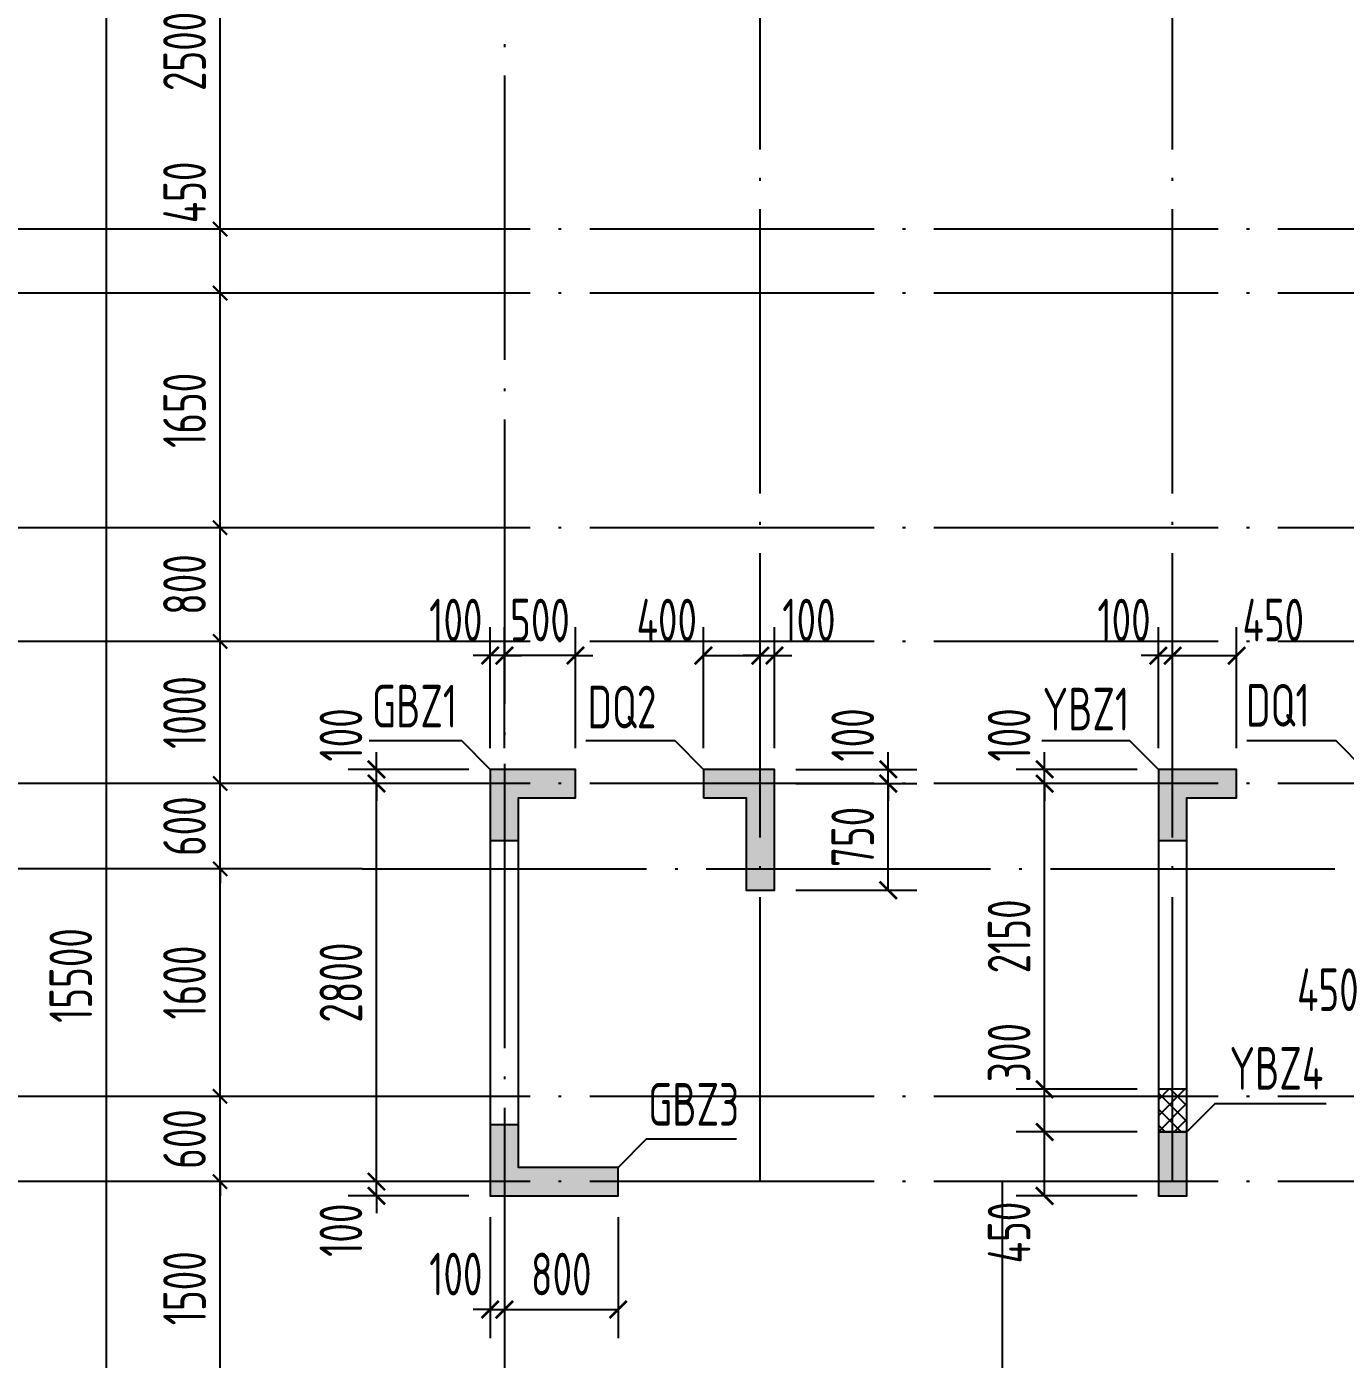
# Model space of a CAD drawing. Extents: x -461650 to 361314, y 245336 to 769729.
# Drawn here: x -128391 to -119115, y 644683 to 654057 of the extents above; entities that cross this region are included whole.
import ezdxf
from ezdxf.enums import TextEntityAlignment as Align

# ---------------------------------------------------------------- set-up
doc = ezdxf.new("R2010")
doc.units = 0
doc.header["$LTSCALE"] = 1000
doc.linetypes.add('DOTE', pattern=[2.42, 2, -0.2, 0.02, -0.2])
doc.layers.get('0').update_dxf_attribs({"linetype": 'CONTINUOUS'})
doc.layers.get('DEFPOINTS').update_dxf_attribs({"linetype": 'CONTINUOUS'})
for name, color, linetype in [('0z-约束构件', 1, 'CONTINUOUS'), ('A-AXIS', 1, 'CONTINUOUS'), ('A-DOTE', 10, 'DOTE'), ('S-Q墙实线', 6, 'CONTINUOUS'), ('S-Q墙标注', 3, 'CONTINUOUS'), ('S-X详图填充', 252, 'CONTINUOUS'), ('S-X详图实线', 4, 'CONTINUOUS'), ('S-Y一般标注', 3, 'CONTINUOUS'), ('S-Z柱编号', 6, 'CONTINUOUS')]:
    doc.layers.add(name, color=color, linetype=linetype)
doc.layers.add('配箍校核', color=34, linetype='CONTINUOUS', plot=False)
doc.styles.add('TSSD_DIMENSION', font='Tssdeng.shx', dxfattribs={"width": 0.7, "bigfont": 'tssdchn.shx'})
doc.styles.add('TSSD_REIN', font='tssdeng.shx', dxfattribs={"width": 0.7, "height": 300, "bigfont": 'tssdchn.shx'})
doc.styles.add('结构文字', font='zstxt.shx', dxfattribs={"width": 0.7, "bigfont": 'zshz.shx'})
doc.dimstyles.new('STRUCK', dxfattribs={"dimtxt": 400, "dimasz": 121, "dimexe": 200, "dimexo": 150, "dimgap": 115, "dimtad": 1, "dimdec": 0, "dimdsep": 46, "dimtxsty": '结构文字', "dimblk": 'ARCHTICK', "dimcen": 400, "dimclrd": 3, "dimclre": 3, "dimclrt": 7, "dimadec": 0, "dimazin": 0, "dimtfac": 1, "dimtdec": 0, "dimtix": 1, "dimtmove": 2, "dimatfit": 3, "dimldrblk": '_DIMX', "dimfxl": 0, "dimtolj": 1, "dimtzin": 0, "dimarcsym": 0})
doc.dimstyles.new('TSSD_100_100', dxfattribs={"dimtxt": 300, "dimasz": 100, "dimexe": 100, "dimexo": 250, "dimgap": 100, "dimtad": 1, "dimdec": 0, "dimzin": 0, "dimdsep": 46, "dimtxsty": 'TSSD_DIMENSION', "dimblk": 'ARCHTICK', "dimcen": 0, "dimdle": 100, "dimclrt": 7, "dimadec": 0, "dimazin": 0, "dimtfac": 1, "dimtdec": 0, "dimtix": 1, "dimtmove": 2, "dimatfit": 3, "dimldrblk": 'ARCHTICK', "dimfxl": 0, "dimtolj": 1, "dimtzin": 0, "dimarcsym": 0})

# ---------------------------------------------------------------- blocks, each defined once
blk = doc.blocks.new('_ArchTick')
at = {"color": 0, "linetype": 'ByBlock', "const_width": 0.15}
blk.add_lwpolyline([(-0.5, -0.5), (0.5, 0.5)], dxfattribs=at)
blk = doc.blocks.new('*D1645')
at = {"layer": 'DEFPOINTS', "color": 0}
for p in [(2600, 10900), (3600, 10900), (3600, 9400)]:
    blk.add_point(p, dxfattribs=at)
at = {"layer": 'S-Y一般标注', "color": 0, "lineweight": -2}
for p, q in [((2600, 9300), (2600, 11000)), ((3350, 10900), (2500, 10900)), ((3350, 9400), (2500, 9400))]:
    blk.add_line(p, q, dxfattribs=at)
at = {"layer": 'S-Y一般标注', "color": 0, "lineweight": -2, "xscale": 100, "yscale": 100, "zscale": 100}
for p, rotation in [((2600, 10900), 90), ((2600, 9400), 270)]:
    blk.add_blockref('_ArchTick', p, dxfattribs=dict(at, rotation=rotation))
at = {"layer": 'S-Y一般标注', "color": 7, "insert": (2350, 10150), "char_height": 300, "attachment_point": 5, "rotation": 90, "style": 'TSSD_DIMENSION'}
blk.add_mtext('\\A1;1500', dxfattribs=at)
blk = doc.blocks.new('*D1646')
at = {"layer": 'DEFPOINTS', "color": 0}
for p in [(2600, 11500), (3600, 11500), (3600, 10900)]:
    blk.add_point(p, dxfattribs=at)
at = {"layer": 'S-Y一般标注', "color": 0, "lineweight": -2}
for p, q in [((2600, 11500), (2600, 11600)), ((3350, 11500), (2500, 11500)), ((2600, 10900), (2600, 11500)), ((3350, 10900), (2500, 10900)), ((2600, 10900), (2600, 10800))]:
    blk.add_line(p, q, dxfattribs=at)
at = {"layer": 'S-Y一般标注', "color": 0, "lineweight": -2, "xscale": 100, "yscale": 100, "zscale": 100}
for p, rotation in [((2600, 11500), 270), ((2600, 10900), 90)]:
    blk.add_blockref('_ArchTick', p, dxfattribs=dict(at, rotation=rotation))
at = {"layer": 'S-Y一般标注', "color": 7, "insert": (2350, 11200), "char_height": 300, "attachment_point": 5, "rotation": 90, "style": 'TSSD_DIMENSION'}
blk.add_mtext('\\A1;600', dxfattribs=at)
blk = doc.blocks.new('*D1647')
at = {"layer": 'DEFPOINTS', "color": 0}
for p in [(2600, 13100.3), (3600, 13100.3), (3600, 11500)]:
    blk.add_point(p, dxfattribs=at)
at = {"layer": 'S-Y一般标注', "color": 0, "lineweight": -2}
for p, q in [((2600, 11400), (2600, 13200.3)), ((3350, 13100.3), (2500, 13100.3)), ((3350, 11500), (2500, 11500))]:
    blk.add_line(p, q, dxfattribs=at)
at = {"layer": 'S-Y一般标注', "color": 0, "lineweight": -2, "xscale": 100, "yscale": 100, "zscale": 100}
for p, rotation in [((2600, 13100.3), 90), ((2600, 11500), 270)]:
    blk.add_blockref('_ArchTick', p, dxfattribs=dict(at, rotation=rotation))
at = {"layer": 'S-Y一般标注', "color": 7, "insert": (2350, 12300.2), "char_height": 300, "attachment_point": 5, "rotation": 90, "style": 'TSSD_DIMENSION'}
blk.add_mtext('\\A1;1600', dxfattribs=at)
blk = doc.blocks.new('*D1648')
at = {"layer": 'DEFPOINTS', "color": 0}
for p in [(2600, 13700), (3600, 13700), (3600, 13100.3)]:
    blk.add_point(p, dxfattribs=at)
at = {"layer": 'S-Y一般标注', "color": 0, "lineweight": -2}
for p, q in [((2600, 13700), (2600, 13800)), ((3350, 13700), (2500, 13700)), ((2600, 13100.3), (2600, 13700)), ((3350, 13100.3), (2500, 13100.3)), ((2600, 13100.3), (2600, 13000.3))]:
    blk.add_line(p, q, dxfattribs=at)
at = {"layer": 'S-Y一般标注', "color": 0, "lineweight": -2, "xscale": 100, "yscale": 100, "zscale": 100}
for p, rotation in [((2600, 13700), 270), ((2600, 13100.3), 90)]:
    blk.add_blockref('_ArchTick', p, dxfattribs=dict(at, rotation=rotation))
at = {"layer": 'S-Y一般标注', "color": 7, "insert": (2350, 13400.2), "char_height": 300, "attachment_point": 5, "rotation": 90, "style": 'TSSD_DIMENSION'}
blk.add_mtext('\\A1;600', dxfattribs=at)
blk = doc.blocks.new('*D1649')
at = {"layer": 'DEFPOINTS', "color": 0}
for p in [(2600, 14700), (3600, 14700), (3600, 13700)]:
    blk.add_point(p, dxfattribs=at)
at = {"layer": 'S-Y一般标注', "color": 0, "lineweight": -2}
for p, q in [((2600, 13600), (2600, 14800)), ((3350, 14700), (2500, 14700)), ((3350, 13700), (2500, 13700))]:
    blk.add_line(p, q, dxfattribs=at)
at = {"layer": 'S-Y一般标注', "color": 0, "lineweight": -2, "xscale": 100, "yscale": 100, "zscale": 100}
for p, rotation in [((2600, 14700), 90), ((2600, 13700), 270)]:
    blk.add_blockref('_ArchTick', p, dxfattribs=dict(at, rotation=rotation))
at = {"layer": 'S-Y一般标注', "color": 7, "insert": (2350, 14200), "char_height": 300, "attachment_point": 5, "rotation": 90, "style": 'TSSD_DIMENSION'}
blk.add_mtext('\\A1;1000', dxfattribs=at)
blk = doc.blocks.new('*D1650')
at = {"layer": 'DEFPOINTS', "color": 0}
for p in [(1800, 20100), (3600, 20100), (3600, 4600)]:
    blk.add_point(p, dxfattribs=at)
at = {"layer": 'S-Y一般标注', "color": 0, "lineweight": -2}
for p, q in [((1800, 4500), (1800, 20200)), ((3350, 20100), (1700, 20100)), ((3350, 4600), (1700, 4600))]:
    blk.add_line(p, q, dxfattribs=at)
at = {"layer": 'S-Y一般标注', "color": 0, "lineweight": -2, "xscale": 100, "yscale": 100, "zscale": 100}
for p, rotation in [((1800, 20100), 90), ((1800, 4600), 270)]:
    blk.add_blockref('_ArchTick', p, dxfattribs=dict(at, rotation=rotation))
at = {"layer": 'S-Y一般标注', "color": 7, "insert": (1550, 12350), "char_height": 300, "attachment_point": 5, "rotation": 90, "style": 'TSSD_DIMENSION'}
blk.add_mtext('\\A1;15500', dxfattribs=at)
blk = doc.blocks.new('*D1651')
at = {"layer": 'DEFPOINTS', "color": 0}
for p in [(2600, 15500), (3600, 15500), (3600, 14700)]:
    blk.add_point(p, dxfattribs=at)
at = {"layer": 'S-Y一般标注', "color": 0, "lineweight": -2}
for p, q in [((2600, 14600), (2600, 15600)), ((3350, 15500), (2500, 15500)), ((3350, 14700), (2500, 14700))]:
    blk.add_line(p, q, dxfattribs=at)
at = {"layer": 'S-Y一般标注', "color": 0, "lineweight": -2, "xscale": 100, "yscale": 100, "zscale": 100}
for p, rotation in [((2600, 15500), 90), ((2600, 14700), 270)]:
    blk.add_blockref('_ArchTick', p, dxfattribs=dict(at, rotation=rotation))
at = {"layer": 'S-Y一般标注', "color": 7, "insert": (2350, 15100), "char_height": 300, "attachment_point": 5, "rotation": 90, "style": 'TSSD_DIMENSION'}
blk.add_mtext('\\A1;800', dxfattribs=at)
blk = doc.blocks.new('*D1652')
at = {"layer": 'DEFPOINTS', "color": 0}
for p in [(2600, 17600), (3600, 17600), (3600, 17150)]:
    blk.add_point(p, dxfattribs=at)
at = {"layer": 'S-Y一般标注', "color": 0, "lineweight": -2}
for p, q in [((2600, 17050), (2600, 17700)), ((3350, 17600), (2500, 17600)), ((3350, 17150), (2500, 17150))]:
    blk.add_line(p, q, dxfattribs=at)
at = {"layer": 'S-Y一般标注', "color": 0, "lineweight": -2, "xscale": 100, "yscale": 100, "zscale": 100}
for p, rotation in [((2600, 17600), 90), ((2600, 17150), 270)]:
    blk.add_blockref('_ArchTick', p, dxfattribs=dict(at, rotation=rotation))
at = {"layer": 'S-Y一般标注', "color": 7, "insert": (2350, 17858.1), "char_height": 300, "attachment_point": 5, "rotation": 90, "style": 'TSSD_DIMENSION'}
blk.add_mtext('\\A1;450', dxfattribs=at)
blk = doc.blocks.new('*D1653')
at = {"layer": 'DEFPOINTS', "color": 0}
for p in [(2600, 20100), (3600, 20100), (3600, 17600)]:
    blk.add_point(p, dxfattribs=at)
at = {"layer": 'S-Y一般标注', "color": 0, "lineweight": -2}
for p, q in [((2600, 17500), (2600, 20200)), ((3350, 20100), (2500, 20100)), ((3350, 17600), (2500, 17600))]:
    blk.add_line(p, q, dxfattribs=at)
at = {"layer": 'S-Y一般标注', "color": 0, "lineweight": -2, "xscale": 100, "yscale": 100, "zscale": 100}
for p, rotation in [((2600, 20100), 90), ((2600, 17600), 270)]:
    blk.add_blockref('_ArchTick', p, dxfattribs=dict(at, rotation=rotation))
at = {"layer": 'S-Y一般标注', "color": 7, "insert": (2350, 18850), "char_height": 300, "attachment_point": 5, "rotation": 90, "style": 'TSSD_DIMENSION'}
blk.add_mtext('\\A1;2500', dxfattribs=at)
blk = doc.blocks.new('*D1690')
at = {"layer": 'DEFPOINTS', "color": 0}
for p in [(2600, 17150), (3600, 17150), (3600, 15500)]:
    blk.add_point(p, dxfattribs=at)
at = {"layer": 'S-Y一般标注', "color": 0, "lineweight": -2}
for p, q in [((2600, 15400), (2600, 17250)), ((3350, 17150), (2500, 17150)), ((3350, 15500), (2500, 15500))]:
    blk.add_line(p, q, dxfattribs=at)
at = {"layer": 'S-Y一般标注', "color": 0, "lineweight": -2, "xscale": 100, "yscale": 100, "zscale": 100}
for p, rotation in [((2600, 17150), 90), ((2600, 15500), 270)]:
    blk.add_blockref('_ArchTick', p, dxfattribs=dict(at, rotation=rotation))
at = {"layer": 'S-Y一般标注', "color": 7, "insert": (2350, 16325), "char_height": 300, "attachment_point": 5, "rotation": 90, "style": 'TSSD_DIMENSION'}
blk.add_mtext('\\A1;1650', dxfattribs=at)
blk = doc.blocks.new('*D2804')
at = {"layer": 'DEFPOINTS', "color": 0}
for p in [(-125930.2, 645933.4), (-125130.2, 645933.4), (-125130.2, 645833.4)]:
    blk.add_point(p, dxfattribs=at)
at = {"layer": 'S-Q墙标注', "color": 3, "lineweight": -2}
for p, q in [((-125930.2, 645933.4), (-125930.2, 646054.4)), ((-125280.2, 645933.4), (-126130.2, 645933.4)), ((-125930.2, 645833.4), (-125930.2, 645933.4)), ((-125280.2, 645833.4), (-126130.2, 645833.4)), ((-125930.2, 645833.4), (-125930.2, 645712.4))]:
    blk.add_line(p, q, dxfattribs=at)
at = {"layer": 'S-Q墙标注', "color": 3, "lineweight": -2, "xscale": 121, "yscale": 121, "zscale": 121}
for p, rotation in [((-125930.2, 645933.4), 270), ((-125930.2, 645833.4), 90)]:
    blk.add_blockref('_ArchTick', p, dxfattribs=dict(at, rotation=rotation))
at = {"layer": 'S-Q墙标注', "color": 7, "insert": (-126180.2, 645591.5), "char_height": 300, "attachment_point": 5, "rotation": 90, "style": 'TSSD_REIN'}
blk.add_mtext('\\A1;100', dxfattribs=at)
blk = doc.blocks.new('_DIMX')
blk.add_line((-150, 0), (150, 0))
at = {"const_width": 50}
blk.add_lwpolyline([(-70, -70), (70, 70)], dxfattribs=at)
blk = doc.blocks.new('*D2805')
at = {"layer": 'DEFPOINTS', "color": 0}
for p in [(-125930.2, 648733.4), (-125130.2, 648733.4), (-125130.2, 645933.4)]:
    blk.add_point(p, dxfattribs=at)
at = {"layer": 'S-Q墙标注', "color": 3, "lineweight": -2}
for p, q in [((-125280.2, 648733.4), (-126130.2, 648733.4)), ((-125930.2, 645933.4), (-125930.2, 648733.4)), ((-125280.2, 645933.4), (-126130.2, 645933.4))]:
    blk.add_line(p, q, dxfattribs=at)
at = {"layer": 'S-Q墙标注', "color": 3, "lineweight": -2, "xscale": 121, "yscale": 121, "zscale": 121}
for p, rotation in [((-125930.2, 648733.4), 90), ((-125930.2, 645933.4), 270)]:
    blk.add_blockref('_ArchTick', p, dxfattribs=dict(at, rotation=rotation))
at = {"layer": 'S-Q墙标注', "color": 7, "insert": (-126180.2, 647333.4), "char_height": 300, "attachment_point": 5, "rotation": 90, "style": 'TSSD_REIN'}
blk.add_mtext('\\A1;2800', dxfattribs=at)
blk = doc.blocks.new('*D2806')
at = {"layer": 'DEFPOINTS', "color": 0}
for p in [(-125930.2, 648833.4), (-125130.2, 648833.4), (-125130.2, 648733.4)]:
    blk.add_point(p, dxfattribs=at)
at = {"layer": 'S-Q墙标注', "color": 3, "lineweight": -2}
for p, q in [((-125930.2, 648833.4), (-125930.2, 648954.4)), ((-125280.2, 648833.4), (-126130.2, 648833.4)), ((-125930.2, 648733.4), (-125930.2, 648833.4)), ((-125280.2, 648733.4), (-126130.2, 648733.4)), ((-125930.2, 648733.4), (-125930.2, 648612.4))]:
    blk.add_line(p, q, dxfattribs=at)
at = {"layer": 'S-Q墙标注', "color": 3, "lineweight": -2, "xscale": 121, "yscale": 121, "zscale": 121}
for p, rotation in [((-125930.2, 648833.4), 270), ((-125930.2, 648733.4), 90)]:
    blk.add_blockref('_ArchTick', p, dxfattribs=dict(at, rotation=rotation))
at = {"layer": 'S-Q墙标注', "color": 7, "insert": (-126180.2, 649075.3), "char_height": 300, "attachment_point": 5, "rotation": 90, "style": 'TSSD_REIN'}
blk.add_mtext('\\A1;100', dxfattribs=at)
blk = doc.blocks.new('*D2807')
at = {"layer": 'DEFPOINTS', "color": 0}
for p in [(-125130.2, 645833.4), (-125030.2, 645833.4), (-125030.2, 645033.4)]:
    blk.add_point(p, dxfattribs=at)
at = {"layer": 'S-Q墙标注', "color": 3, "lineweight": -2}
for p, q in [((-125130.2, 645683.4), (-125130.2, 644833.4)), ((-125030.2, 645683.4), (-125030.2, 644833.4)), ((-125130.2, 645033.4), (-125251.2, 645033.4)), ((-125130.2, 645033.4), (-125030.2, 645033.4)), ((-125030.2, 645033.4), (-124909.2, 645033.4))]:
    blk.add_line(p, q, dxfattribs=at)
at = {"layer": 'S-Q墙标注', "color": 3, "lineweight": -2, "xscale": 121, "yscale": 121, "zscale": 121}
blk.add_blockref('_ArchTick', (-125130.2, 645033.4), dxfattribs=at)
at = {"layer": 'S-Q墙标注', "color": 3, "lineweight": -2, "xscale": 121, "yscale": 121, "zscale": 121, "rotation": 180}
blk.add_blockref('_ArchTick', (-125030.2, 645033.4), dxfattribs=at)
at = {"layer": 'S-Q墙标注', "color": 7, "insert": (-125372.1, 645283.4), "char_height": 300, "attachment_point": 5, "style": 'TSSD_REIN'}
blk.add_mtext('\\A1;100', dxfattribs=at)
blk = doc.blocks.new('*D2808')
at = {"layer": 'DEFPOINTS', "color": 0}
for p in [(-125030.2, 645833.4), (-124230.2, 645833.4), (-124230.2, 645033.4)]:
    blk.add_point(p, dxfattribs=at)
at = {"layer": 'S-Q墙标注', "color": 3, "lineweight": -2}
for p, q in [((-125030.2, 645683.4), (-125030.2, 644833.4)), ((-124230.2, 645683.4), (-124230.2, 644833.4)), ((-125030.2, 645033.4), (-124230.2, 645033.4))]:
    blk.add_line(p, q, dxfattribs=at)
at = {"layer": 'S-Q墙标注', "color": 3, "lineweight": -2, "xscale": 121, "yscale": 121, "zscale": 121, "rotation": 180}
blk.add_blockref('_ArchTick', (-125030.2, 645033.4), dxfattribs=at)
at = {"layer": 'S-Q墙标注', "color": 3, "lineweight": -2, "xscale": 121, "yscale": 121, "zscale": 121}
blk.add_blockref('_ArchTick', (-124230.2, 645033.4), dxfattribs=at)
at = {"layer": 'S-Q墙标注', "color": 7, "insert": (-124630.2, 645283.4), "char_height": 300, "attachment_point": 5, "style": 'TSSD_REIN'}
blk.add_mtext('\\A1;800', dxfattribs=at)
blk = doc.blocks.new('*D2811')
at = {"layer": 'DEFPOINTS', "color": 0}
for p in [(-125030.2, 649633.4), (-125030.2, 648833.4), (-124530.2, 648833.4)]:
    blk.add_point(p, dxfattribs=at)
at = {"layer": 'S-Q墙标注', "color": 3, "lineweight": -2}
for p, q in [((-125030.2, 648983.4), (-125030.2, 649833.4)), ((-124530.2, 648983.4), (-124530.2, 649833.4)), ((-125030.2, 649633.4), (-125151.2, 649633.4)), ((-124530.2, 649633.4), (-125030.2, 649633.4)), ((-124530.2, 649633.4), (-124409.2, 649633.4))]:
    blk.add_line(p, q, dxfattribs=at)
at = {"layer": 'S-Q墙标注', "color": 3, "lineweight": -2, "xscale": 121, "yscale": 121, "zscale": 121}
blk.add_blockref('_ArchTick', (-125030.2, 649633.4), dxfattribs=at)
at = {"layer": 'S-Q墙标注', "color": 3, "lineweight": -2, "xscale": 121, "yscale": 121, "zscale": 121, "rotation": 180}
blk.add_blockref('_ArchTick', (-124530.2, 649633.4), dxfattribs=at)
at = {"layer": 'S-Q墙标注', "color": 7, "insert": (-124780.2, 649883.4), "char_height": 300, "attachment_point": 5, "style": 'TSSD_REIN'}
blk.add_mtext('\\A1;500', dxfattribs=at)
blk = doc.blocks.new('*D2812')
at = {"layer": 'DEFPOINTS', "color": 0}
for p in [(-125130.2, 649633.4), (-125130.2, 648833.4), (-125030.2, 648833.4)]:
    blk.add_point(p, dxfattribs=at)
at = {"layer": 'S-Q墙标注', "color": 3, "lineweight": -2}
for p, q in [((-125130.2, 648983.4), (-125130.2, 649833.4)), ((-125030.2, 648983.4), (-125030.2, 649833.4)), ((-125130.2, 649633.4), (-125251.2, 649633.4)), ((-125030.2, 649633.4), (-125130.2, 649633.4)), ((-125030.2, 649633.4), (-124909.2, 649633.4))]:
    blk.add_line(p, q, dxfattribs=at)
at = {"layer": 'S-Q墙标注', "color": 3, "lineweight": -2, "xscale": 121, "yscale": 121, "zscale": 121}
blk.add_blockref('_ArchTick', (-125130.2, 649633.4), dxfattribs=at)
at = {"layer": 'S-Q墙标注', "color": 3, "lineweight": -2, "xscale": 121, "yscale": 121, "zscale": 121, "rotation": 180}
blk.add_blockref('_ArchTick', (-125030.2, 649633.4), dxfattribs=at)
at = {"layer": 'S-Q墙标注', "color": 7, "insert": (-125372.1, 649883.4), "char_height": 300, "attachment_point": 5, "style": 'TSSD_REIN'}
blk.add_mtext('\\A1;100', dxfattribs=at)
blk = doc.blocks.new('*D2823')
at = {"layer": 'DEFPOINTS', "color": 0}
for p in [(-123130.2, 648733.4), (-122330.2, 648733.4), (-123130.2, 647983.4)]:
    blk.add_point(p, dxfattribs=at)
at = {"layer": 'S-Q墙标注', "color": 3, "lineweight": -2}
for p, q in [((-122980.2, 648733.4), (-122130.2, 648733.4)), ((-122330.2, 647983.4), (-122330.2, 648733.4)), ((-122980.2, 647983.4), (-122130.2, 647983.4))]:
    blk.add_line(p, q, dxfattribs=at)
at = {"layer": 'S-Q墙标注', "color": 3, "lineweight": -2, "xscale": 121, "yscale": 121, "zscale": 121}
for p, rotation in [((-122330.2, 648733.4), 90), ((-122330.2, 647983.4), 270)]:
    blk.add_blockref('_ArchTick', p, dxfattribs=dict(at, rotation=rotation))
at = {"layer": 'S-Q墙标注', "color": 7, "insert": (-122580.2, 648358.4), "char_height": 300, "attachment_point": 5, "rotation": 90, "style": 'TSSD_REIN'}
blk.add_mtext('\\A1;750', dxfattribs=at)
blk = doc.blocks.new('*D2824')
at = {"layer": 'DEFPOINTS', "color": 0}
for p in [(-123130.2, 648833.4), (-122330.2, 648833.4), (-123130.2, 648733.4)]:
    blk.add_point(p, dxfattribs=at)
at = {"layer": 'S-Q墙标注', "color": 3, "lineweight": -2}
for p, q in [((-122330.2, 648833.4), (-122330.2, 648954.4)), ((-122980.2, 648833.4), (-122130.2, 648833.4)), ((-122330.2, 648733.4), (-122330.2, 648833.4)), ((-122980.2, 648733.4), (-122130.2, 648733.4)), ((-122330.2, 648733.4), (-122330.2, 648612.4))]:
    blk.add_line(p, q, dxfattribs=at)
at = {"layer": 'S-Q墙标注', "color": 3, "lineweight": -2, "xscale": 121, "yscale": 121, "zscale": 121}
for p, rotation in [((-122330.2, 648833.4), 270), ((-122330.2, 648733.4), 90)]:
    blk.add_blockref('_ArchTick', p, dxfattribs=dict(at, rotation=rotation))
at = {"layer": 'S-Q墙标注', "color": 7, "insert": (-122580.2, 649075.3), "char_height": 300, "attachment_point": 5, "rotation": 90, "style": 'TSSD_REIN'}
blk.add_mtext('\\A1;100', dxfattribs=at)
blk = doc.blocks.new('*D2825')
at = {"layer": 'DEFPOINTS', "color": 0}
for p in [(-123230.2, 649633.4), (-123630.1, 648833.4), (-123230.2, 648833.4)]:
    blk.add_point(p, dxfattribs=at)
at = {"layer": 'S-Q墙标注', "color": 3, "lineweight": -2}
for p, q in [((-123630.1, 648983.4), (-123630.1, 649833.4)), ((-123230.2, 648983.4), (-123230.2, 649833.4)), ((-123630.1, 649633.4), (-123230.2, 649633.4))]:
    blk.add_line(p, q, dxfattribs=at)
at = {"layer": 'S-Q墙标注', "color": 3, "lineweight": -2, "xscale": 121, "yscale": 121, "zscale": 121, "rotation": 180}
blk.add_blockref('_ArchTick', (-123630.1, 649633.4), dxfattribs=at)
at = {"layer": 'S-Q墙标注', "color": 3, "lineweight": -2, "xscale": 121, "yscale": 121, "zscale": 121}
blk.add_blockref('_ArchTick', (-123230.2, 649633.4), dxfattribs=at)
at = {"layer": 'S-Q墙标注', "color": 7, "insert": (-123888.2, 649883.4), "char_height": 300, "attachment_point": 5, "style": 'TSSD_REIN'}
blk.add_mtext('\\A1;400', dxfattribs=at)
blk = doc.blocks.new('*D2826')
at = {"layer": 'DEFPOINTS', "color": 0}
for p in [(-123130.2, 649633.4), (-123230.2, 648833.4), (-123130.2, 648833.4)]:
    blk.add_point(p, dxfattribs=at)
at = {"layer": 'S-Q墙标注', "color": 3, "lineweight": -2}
for p, q in [((-123230.2, 648983.4), (-123230.2, 649833.4)), ((-123130.2, 648983.4), (-123130.2, 649833.4)), ((-123230.2, 649633.4), (-123351.2, 649633.4)), ((-123230.2, 649633.4), (-123130.2, 649633.4)), ((-123130.2, 649633.4), (-123009.2, 649633.4))]:
    blk.add_line(p, q, dxfattribs=at)
at = {"layer": 'S-Q墙标注', "color": 3, "lineweight": -2, "xscale": 121, "yscale": 121, "zscale": 121}
blk.add_blockref('_ArchTick', (-123230.2, 649633.4), dxfattribs=at)
at = {"layer": 'S-Q墙标注', "color": 3, "lineweight": -2, "xscale": 121, "yscale": 121, "zscale": 121, "rotation": 180}
blk.add_blockref('_ArchTick', (-123130.2, 649633.4), dxfattribs=at)
at = {"layer": 'S-Q墙标注', "color": 7, "insert": (-122888.3, 649883.4), "char_height": 300, "attachment_point": 5, "style": 'TSSD_REIN'}
blk.add_mtext('\\A1;100', dxfattribs=at)
blk = doc.blocks.new('*D2827')
at = {"layer": 'DEFPOINTS', "color": 0}
for p in [(-121230.2, 646283.4), (-120430.2, 646283.4), (-120430.2, 645833.4)]:
    blk.add_point(p, dxfattribs=at)
at = {"layer": 'S-Q墙标注', "color": 3, "lineweight": -2}
for p, q in [((-120580.2, 646283.4), (-121430.2, 646283.4)), ((-121230.2, 645833.4), (-121230.2, 646283.4)), ((-120580.2, 645833.4), (-121430.2, 645833.4))]:
    blk.add_line(p, q, dxfattribs=at)
at = {"layer": 'S-Q墙标注', "color": 3, "lineweight": -2, "xscale": 121, "yscale": 121, "zscale": 121}
for p, rotation in [((-121230.2, 646283.4), 90), ((-121230.2, 645833.4), 270)]:
    blk.add_blockref('_ArchTick', p, dxfattribs=dict(at, rotation=rotation))
at = {"layer": 'S-Q墙标注', "color": 7, "insert": (-121480.2, 645575.3), "char_height": 300, "attachment_point": 5, "rotation": 90, "style": 'TSSD_REIN'}
blk.add_mtext('\\A1;450', dxfattribs=at)
blk = doc.blocks.new('*D2828')
at = {"layer": 'DEFPOINTS', "color": 0}
for p in [(-121230.2, 648833.4), (-120430.2, 648833.4), (-120430.2, 648733.4)]:
    blk.add_point(p, dxfattribs=at)
at = {"layer": 'S-Q墙标注', "color": 3, "lineweight": -2}
for p, q in [((-121230.2, 648833.4), (-121230.2, 648954.4)), ((-120580.2, 648833.4), (-121430.2, 648833.4)), ((-121230.2, 648733.4), (-121230.2, 648833.4)), ((-120580.2, 648733.4), (-121430.2, 648733.4)), ((-121230.2, 648733.4), (-121230.2, 648612.4))]:
    blk.add_line(p, q, dxfattribs=at)
at = {"layer": 'S-Q墙标注', "color": 3, "lineweight": -2, "xscale": 121, "yscale": 121, "zscale": 121}
for p, rotation in [((-121230.2, 648833.4), 270), ((-121230.2, 648733.4), 90)]:
    blk.add_blockref('_ArchTick', p, dxfattribs=dict(at, rotation=rotation))
at = {"layer": 'S-Q墙标注', "color": 7, "insert": (-121480.2, 649075.3), "char_height": 300, "attachment_point": 5, "rotation": 90, "style": 'TSSD_REIN'}
blk.add_mtext('\\A1;100', dxfattribs=at)
blk = doc.blocks.new('*D2829')
at = {"layer": 'DEFPOINTS', "color": 0}
for p in [(-120330.2, 649633.4), (-120430.2, 648833.4), (-120330.2, 648833.4)]:
    blk.add_point(p, dxfattribs=at)
at = {"layer": 'S-Q墙标注', "color": 3, "lineweight": -2}
for p, q in [((-120430.2, 648983.4), (-120430.2, 649833.4)), ((-120330.2, 648983.4), (-120330.2, 649833.4)), ((-120430.2, 649633.4), (-120551.2, 649633.4)), ((-120430.2, 649633.4), (-120330.2, 649633.4)), ((-120330.2, 649633.4), (-120209.2, 649633.4))]:
    blk.add_line(p, q, dxfattribs=at)
at = {"layer": 'S-Q墙标注', "color": 3, "lineweight": -2, "xscale": 121, "yscale": 121, "zscale": 121}
blk.add_blockref('_ArchTick', (-120430.2, 649633.4), dxfattribs=at)
at = {"layer": 'S-Q墙标注', "color": 3, "lineweight": -2, "xscale": 121, "yscale": 121, "zscale": 121, "rotation": 180}
blk.add_blockref('_ArchTick', (-120330.2, 649633.4), dxfattribs=at)
at = {"layer": 'S-Q墙标注', "color": 7, "insert": (-120672.1, 649883.4), "char_height": 300, "attachment_point": 5, "style": 'TSSD_REIN'}
blk.add_mtext('\\A1;100', dxfattribs=at)
blk = doc.blocks.new('*D2830')
at = {"layer": 'DEFPOINTS', "color": 0}
for p in [(-119880.2, 649633.4), (-120330.2, 648833.4), (-119880.2, 648833.4)]:
    blk.add_point(p, dxfattribs=at)
at = {"layer": 'S-Q墙标注', "color": 3, "lineweight": -2}
for p, q in [((-120330.2, 648983.4), (-120330.2, 649833.4)), ((-119880.2, 648983.4), (-119880.2, 649833.4)), ((-120330.2, 649633.4), (-119880.2, 649633.4))]:
    blk.add_line(p, q, dxfattribs=at)
at = {"layer": 'S-Q墙标注', "color": 3, "lineweight": -2, "xscale": 121, "yscale": 121, "zscale": 121, "rotation": 180}
blk.add_blockref('_ArchTick', (-120330.2, 649633.4), dxfattribs=at)
at = {"layer": 'S-Q墙标注', "color": 3, "lineweight": -2, "xscale": 121, "yscale": 121, "zscale": 121}
blk.add_blockref('_ArchTick', (-119880.2, 649633.4), dxfattribs=at)
at = {"layer": 'S-Q墙标注', "color": 7, "insert": (-119622.1, 649883.4), "char_height": 300, "attachment_point": 5, "style": 'TSSD_REIN'}
blk.add_mtext('\\A1;450', dxfattribs=at)
blk = doc.blocks.new('*D2833')
at = {"layer": 'DEFPOINTS', "color": 0}
for p in [(-118980.1, 647833.4), (-118530.2, 647833.4), (-118530.2, 647033.4)]:
    blk.add_point(p, dxfattribs=at)
at = {"layer": 'S-Q墙标注', "color": 3, "lineweight": -2}
for p, q in [((-118980.1, 647683.4), (-118980.1, 646833.4)), ((-118530.2, 647683.4), (-118530.2, 646833.4)), ((-118980.1, 647033.4), (-118530.2, 647033.4))]:
    blk.add_line(p, q, dxfattribs=at)
at = {"layer": 'S-Q墙标注', "color": 3, "lineweight": -2, "xscale": 121, "yscale": 121, "zscale": 121, "rotation": 180}
blk.add_blockref('_ArchTick', (-118980.1, 647033.4), dxfattribs=at)
at = {"layer": 'S-Q墙标注', "color": 3, "lineweight": -2, "xscale": 121, "yscale": 121, "zscale": 121}
blk.add_blockref('_ArchTick', (-118530.2, 647033.4), dxfattribs=at)
at = {"layer": 'S-Q墙标注', "color": 7, "insert": (-119238.2, 647283.4), "char_height": 300, "attachment_point": 5, "style": 'TSSD_REIN'}
blk.add_mtext('\\A1;450', dxfattribs=at)
blk = doc.blocks.new('20210730.00595579')
at = {"layer": '0z-约束构件'}
h = blk.add_hatch(dxfattribs=at)
h.set_pattern_fill('ANSI37', color=256, scale=25, style=0)
h.set_pattern_definition([(45, (86194.76, -600656.97), (-56.126601, 56.126601), []), (135, (86194.76, -600656.97), (-56.126601, -56.126601), [])])
h.paths.add_polyline_path([(-29935.3, -181459.2), (-29935.3, -181159.2), (-29735.3, -181159.2), (-29735.3, -181459.2)])
blk.add_lwpolyline([(-29935.3, -181459.2), (-29735.3, -181459.2), (-29735.3, -181159.2), (-29935.3, -181159.2)], close=True, dxfattribs=at)
blk = doc.blocks.new('*D2520')
at = {"layer": 'DEFPOINTS', "color": 0}
for p in [(-121230.2, 646583.4), (-120430.2, 646583.4), (-120430.2, 646283.4)]:
    blk.add_point(p, dxfattribs=at)
at = {"layer": 'S-Q墙标注', "color": 3, "lineweight": -2}
for p, q in [((-120580.2, 646583.4), (-121430.2, 646583.4)), ((-121230.2, 646283.4), (-121230.2, 646583.4)), ((-120580.2, 646283.4), (-121430.2, 646283.4))]:
    blk.add_line(p, q, dxfattribs=at)
at = {"layer": 'S-Q墙标注', "color": 3, "lineweight": -2, "xscale": 121, "yscale": 121, "zscale": 121}
for p, rotation in [((-121230.2, 646583.4), 90), ((-121230.2, 646283.4), 270)]:
    blk.add_blockref('_ArchTick', p, dxfattribs=dict(at, rotation=rotation))
at = {"layer": 'S-Q墙标注', "color": 7, "insert": (-121480.2, 646841.5), "char_height": 300, "attachment_point": 5, "rotation": 90, "style": 'TSSD_REIN'}
blk.add_mtext('\\A1;300', dxfattribs=at)
blk = doc.blocks.new('*D2521')
at = {"layer": 'DEFPOINTS', "color": 0}
for p in [(-121230.2, 648733.4), (-120430.2, 648733.4), (-120430.2, 646583.4)]:
    blk.add_point(p, dxfattribs=at)
at = {"layer": 'S-Q墙标注', "color": 3, "lineweight": -2}
for p, q in [((-120580.2, 648733.4), (-121430.2, 648733.4)), ((-121230.2, 646583.4), (-121230.2, 648733.4)), ((-120580.2, 646583.4), (-121430.2, 646583.4))]:
    blk.add_line(p, q, dxfattribs=at)
at = {"layer": 'S-Q墙标注', "color": 3, "lineweight": -2, "xscale": 121, "yscale": 121, "zscale": 121}
for p, rotation in [((-121230.2, 648733.4), 90), ((-121230.2, 646583.4), 270)]:
    blk.add_blockref('_ArchTick', p, dxfattribs=dict(at, rotation=rotation))
at = {"layer": 'S-Q墙标注', "color": 7, "insert": (-121480.2, 647658.4), "char_height": 300, "attachment_point": 5, "rotation": 90, "style": 'TSSD_REIN'}
blk.add_mtext('\\A1;2150', dxfattribs=at)
blk = doc.blocks.new('20210726.16350016')
at = {"layer": 'A-AXIS'}
for p, q in [((3600, 17600), (800, 17600)), ((3600, 17150), (800, 17150)), ((3600, 15500), (800, 15500)), ((3600, 14700), (800, 14700)), ((3600, 13700), (800, 13700)), ((3600, 13100.3), (800, 13100.3)), ((3600, 11500), (800, 11500)), ((3600, 10900), (800, 10900))]:
    blk.add_line(p, q, dxfattribs=at)
at = {"layer": 'A-DOTE'}
for p, q in [((4600, 21100), (4600, 3600)), ((6400, 10900), (6400, 21100)), ((9300, 10900), (9300, 21100)), ((55600, 17600), (3600, 17600)), ((55600, 17150), (3600, 17150)), ((55600, 15500), (3600, 15500)), ((55600, 14700), (3600, 14700)), ((55600, 13700), (3600, 13700)), ((3600, 13100.3), (55600, 13100.3)), ((55600, 11500), (3600, 11500)), ((55600, 10900), (3600, 10900)), ((8100, 10900), (8100, 3600))]:
    blk.add_line(p, q, dxfattribs=at)
at = {"layer": 'S-Y一般标注'}
for base, p1, p2, picture, middle in [((1800, 20100), (3600, 4600), (3600, 20100), '*D1650', (1550, 12350)), ((2600, 20100), (3600, 17600), (3600, 20100), '*D1653', (2350, 18850)), ((2600, 17150), (3600, 15500), (3600, 17150), '*D1690', (2350, 16325)), ((2600, 15500), (3600, 14700), (3600, 15500), '*D1651', (2350, 15100)), ((2600, 14700), (3600, 13700), (3600, 14700), '*D1649', (2350, 14200)), ((2600, 13700), (3600, 13100.3), (3600, 13700), '*D1648', (2350, 13400.2)), ((2600, 13100.3), (3600, 11500), (3600, 13100.3), '*D1647', (2350, 12300.2)), ((2600, 11500), (3600, 10900), (3600, 11500), '*D1646', (2350, 11200)), ((2600, 10900), (3600, 9400), (3600, 10900), '*D1645', (2350, 10150))]:
    dim = blk.add_linear_dim(base=base, p1=p1, p2=p2, angle=90, dimstyle='TSSD_100_100', dxfattribs=at)
    dim.commit()
    dim.dimension.update_dxf_attribs({"geometry": picture, "text_midpoint": middle})
dim = blk.add_linear_dim(base=(2600, 17600), p1=(3600, 17150), p2=(3600, 17600), angle=90, dimstyle='TSSD_100_100', dxfattribs=at)
dim.commit()
dim.dimension.update_dxf_attribs({"geometry": '*D1652', "text_midpoint": (2350, 17858.1), "dimtype": 160})

msp = doc.modelspace()

# ---------------------------------------------------------------- hatches: boundary and pattern name
at = {"layer": 'S-X详图填充'}
h = msp.add_hatch(color=256, dxfattribs=at)
h.dxf.hatch_style = 1
h.paths.add_polyline_path([(-125130.21, 648333.42), (-124930.21, 648333.42), (-124930.21, 648633.42), (-124530.21, 648633.42), (-124530.21, 648833.42), (-125130.21, 648833.42)])
h = msp.add_hatch(color=256, dxfattribs=at)
h.dxf.hatch_style = 1
h.paths.add_polyline_path([(-123630.12, 648633.42), (-123330.2, 648633.42), (-123330.2, 647983.45), (-123130.2, 647983.45), (-123130.2, 648833.42), (-123630.12, 648833.42)])
h = msp.add_hatch(color=256, dxfattribs=at)
h.dxf.hatch_style = 1
h.paths.add_polyline_path([(-120430.2, 648333.42), (-120230.2, 648333.42), (-120230.2, 648633.42), (-119880.2, 648633.42), (-119880.2, 648833.42), (-120430.2, 648833.42)])
h = msp.add_hatch(color=256, dxfattribs=at)
h.dxf.hatch_style = 1
h.paths.add_polyline_path([(-124930.21, 646333.42), (-125130.21, 646333.42), (-125130.21, 645833.42), (-124230.21, 645833.42), (-124230.21, 646033.42), (-124930.21, 646033.42)])
h = msp.add_hatch(color=256, dxfattribs=at)
h.dxf.hatch_style = 1
h.paths.add_polyline_path([(-120230.2, 646283.42), (-120430.2, 646283.42), (-120430.2, 645833.42), (-120230.2, 645833.42)])

# ---------------------------------------------------------------- linework, layer by layer
at = {"layer": 'S-Q墙实线'}
for points in [[(-124930.21, 648633.42), (-124530.21, 648633.42), (-124530.21, 648833.42), (-125130.21, 648833.42), (-125130.21, 645833.42), (-124230.21, 645833.42), (-124230.21, 646033.42), (-124930.21, 646033.42)], [(-123630.12, 648633.42), (-123330.2, 648633.42), (-123330.2, 647983.45), (-123130.2, 647983.45), (-123130.2, 648833.42), (-123630.12, 648833.42)], [(-120230.2, 648633.42), (-119880.2, 648633.42), (-119880.2, 648833.42), (-120430.2, 648833.42), (-120430.2, 645833.42), (-120230.2, 645833.42)]]:
    msp.add_lwpolyline(points, close=True, dxfattribs=at)
at = {"layer": 'S-X详图实线'}
for points in [[(-125130.21, 648333.42), (-124930.21, 648333.42), (-124930.21, 648633.42), (-124530.21, 648633.42), (-124530.21, 648833.42), (-125130.21, 648833.42), (-125130.21, 648333.42)], [(-123630.12, 648633.42), (-123330.2, 648633.42), (-123330.2, 647983.45), (-123130.2, 647983.45), (-123130.2, 648833.42), (-123630.12, 648833.42), (-123630.12, 648633.42)], [(-120430.2, 648333.42), (-120230.2, 648333.42), (-120230.2, 648633.42), (-119880.2, 648633.42), (-119880.2, 648833.42), (-120430.2, 648833.42), (-120430.2, 648333.42)], [(-124930.21, 646333.42), (-125130.21, 646333.42), (-125130.21, 645833.42), (-124230.21, 645833.42), (-124230.21, 646033.42), (-124930.21, 646033.42), (-124930.21, 646333.42)], [(-120230.2, 646283.42), (-120430.2, 646283.42), (-120430.2, 645833.42), (-120230.2, 645833.42), (-120230.2, 646283.42)]]:
    msp.add_lwpolyline(points, close=True, dxfattribs=at)
at = {"layer": 'S-Z柱编号', "color": 7}
for points in [[(-125130.21, 648833.42), (-125330.21, 649033.42), (-125981.79, 649033.42)], [(-123630.12, 648833.42), (-123830.12, 649033.42), (-124457.59, 649033.42)], [(-120430.2, 648833.42), (-120630.2, 649033.42), (-121250.29, 649033.42)], [(-118980.12, 648833.42), (-119180.12, 649033.42), (-119808.54, 649033.42)], [(-120230.2, 646283.42), (-120030.2, 646483.42), (-119250.29, 646483.42)], [(-124230.21, 646033.42), (-124030.21, 646233.42), (-123397.13, 646233.42)]]:
    msp.add_lwpolyline(points, dxfattribs=at)

# ---------------------------------------------------------------- block references
at = {"layer": 'A-DOTE'}
msp.add_blockref('20210726.16350016', (-129630.21, 635033.37), dxfattribs=at)
at = {"layer": '配箍校核'}
msp.add_blockref('20210730.00595579', (-90494.92, 827742.6), dxfattribs=at)

# ---------------------------------------------------------------- texts
at = {"layer": 'S-Z柱编号', "color": 7, "style": 'TSSD_REIN', "width": 0.7}
for s, p in [('DQ1', (-119813.38, 649044.22)), ('GBZ1', (-125961.98, 649037.9)), ('DQ2', (-124445.84, 649031.7)), ('YBZ1', (-121244.88, 649017.11)), ('YBZ4', (-119930.2, 646490.6)), ('GBZ3', (-124019.32, 646236.93))]:
    msp.add_text(s, height=300, dxfattribs=at).set_placement(p, align=Align.BOTTOM_LEFT)

# ---------------------------------------------------------------- dimensions: what is measured, and where the dimension line sits
at = {"layer": 'S-Q墙标注'}
for base, p1, p2, angle, override, picture, middle in [((-125130.22, 649633.42), (-125030.21, 648833.42), (-125130.22, 648833.42), 180, {"dimtxt": 300, "dimgap": 100, "dimtxsty": 'TSSD_REIN'}, '*D2812', (-125372.15, 649883.42)), ((-125930.21, 648833.42), (-125130.21, 648733.42), (-125130.21, 648833.42), 90, {"dimtxt": 300, "dimgap": 100, "dimtxsty": 'TSSD_REIN'}, '*D2806', (-126180.21, 649075.34)), ((-122330.2, 648833.42), (-123130.2, 648733.42), (-123130.2, 648833.42), 90, {"dimtxt": 300, "dimgap": 100, "dimtxsty": 'TSSD_REIN'}, '*D2824', (-122580.2, 649075.34)), ((-121230.2, 648833.42), (-120430.2, 648733.42), (-120430.2, 648833.42), 90, {"dimtxt": 300, "dimgap": 100, "dimtxsty": 'TSSD_REIN'}, '*D2828', (-121480.2, 649075.34)), ((-121230.2, 646583.42), (-120430.2, 646283.42), (-120430.2, 646583.42), 90, {"dimtxt": 250, "dimgap": 100, "dimtxsty": 'TSSD_REIN'}, '*D2520', (-121480.2, 646841.5)), ((-121230.2, 646283.42), (-120430.2, 645833.42), (-120430.2, 646283.42), 90, {"dimtxt": 250, "dimgap": 100, "dimtxsty": 'TSSD_REIN'}, '*D2827', (-121480.2, 645575.35)), ((-125930.21, 645933.42), (-125130.21, 645833.42), (-125130.21, 645933.42), 90, {"dimtxt": 300, "dimgap": 100, "dimtxsty": 'TSSD_REIN'}, '*D2804', (-126180.21, 645591.5))]:
    dim = msp.add_linear_dim(base=base, p1=p1, p2=p2, angle=angle, dimstyle='STRUCK', override=override, dxfattribs=at)
    dim.commit()
    dim.dimension.update_dxf_attribs({"geometry": picture, "text_midpoint": middle, "dimtype": 160})
for base, p1, p2, angle, override, picture, middle in [((-125030.21, 649633.42), (-124530.21, 648833.42), (-125030.21, 648833.42), 180, {"dimtxt": 300, "dimgap": 100, "dimtxsty": 'TSSD_REIN'}, '*D2811', (-124780.21, 649883.42)), ((-125930.21, 648733.42), (-125130.21, 645933.42), (-125130.21, 648733.42), 90, {"dimtxt": 250, "dimgap": 100, "dimtxsty": 'TSSD_REIN'}, '*D2805', (-126180.21, 647333.42)), ((-122330.2, 648733.42), (-123130.2, 647983.45), (-123130.2, 648733.42), 90, {"dimtxt": 300, "dimgap": 100, "dimtxsty": 'TSSD_REIN'}, '*D2823', (-122580.2, 648358.43)), ((-121230.2, 648733.42), (-120430.2, 646583.42), (-120430.2, 648733.42), 90, {"dimtxt": 250, "dimgap": 100, "dimtxsty": 'TSSD_REIN'}, '*D2521', (-121480.2, 647658.42))]:
    dim = msp.add_linear_dim(base=base, p1=p1, p2=p2, angle=angle, dimstyle='STRUCK', override=override, dxfattribs=at)
    dim.commit()
    dim.dimension.update_dxf_attribs({"geometry": picture, "text_midpoint": middle})
for base, p1, p2, picture, middle in [((-123230.21, 649633.42), (-123630.12, 648833.42), (-123230.21, 648833.42), '*D2825', (-123888.19, 649883.42)), ((-123130.2, 649633.42), (-123230.21, 648833.42), (-123130.2, 648833.42), '*D2826', (-122888.28, 649883.42)), ((-120330.21, 649633.42), (-120430.2, 648833.42), (-120330.21, 648833.42), '*D2829', (-120672.13, 649883.42)), ((-119880.2, 649633.42), (-120330.21, 648833.42), (-119880.2, 648833.42), '*D2830', (-119622.13, 649883.42)), ((-118530.21, 647033.42), (-118980.12, 647833.42), (-118530.21, 647833.42), '*D2833', (-119238.2, 647283.42)), ((-125030.21, 645033.42), (-125130.21, 645833.42), (-125030.21, 645833.42), '*D2807', (-125372.14, 645283.42))]:
    dim = msp.add_linear_dim(base=base, p1=p1, p2=p2, dimstyle='STRUCK', override={"dimtxt": 300, "dimgap": 100, "dimtxsty": 'TSSD_REIN'}, dxfattribs=at)
    dim.commit()
    dim.dimension.update_dxf_attribs({"geometry": picture, "text_midpoint": middle, "dimtype": 160})
dim = msp.add_linear_dim(base=(-124230.21, 645033.42), p1=(-125030.21, 645833.42), p2=(-124230.21, 645833.42), dimstyle='STRUCK', override={"dimtxt": 300, "dimgap": 100, "dimtxsty": 'TSSD_REIN'}, dxfattribs=at)
dim.commit()
dim.dimension.update_dxf_attribs({"geometry": '*D2808', "text_midpoint": (-124630.21, 645283.42)})

doc.saveas('drawing.dxf')
